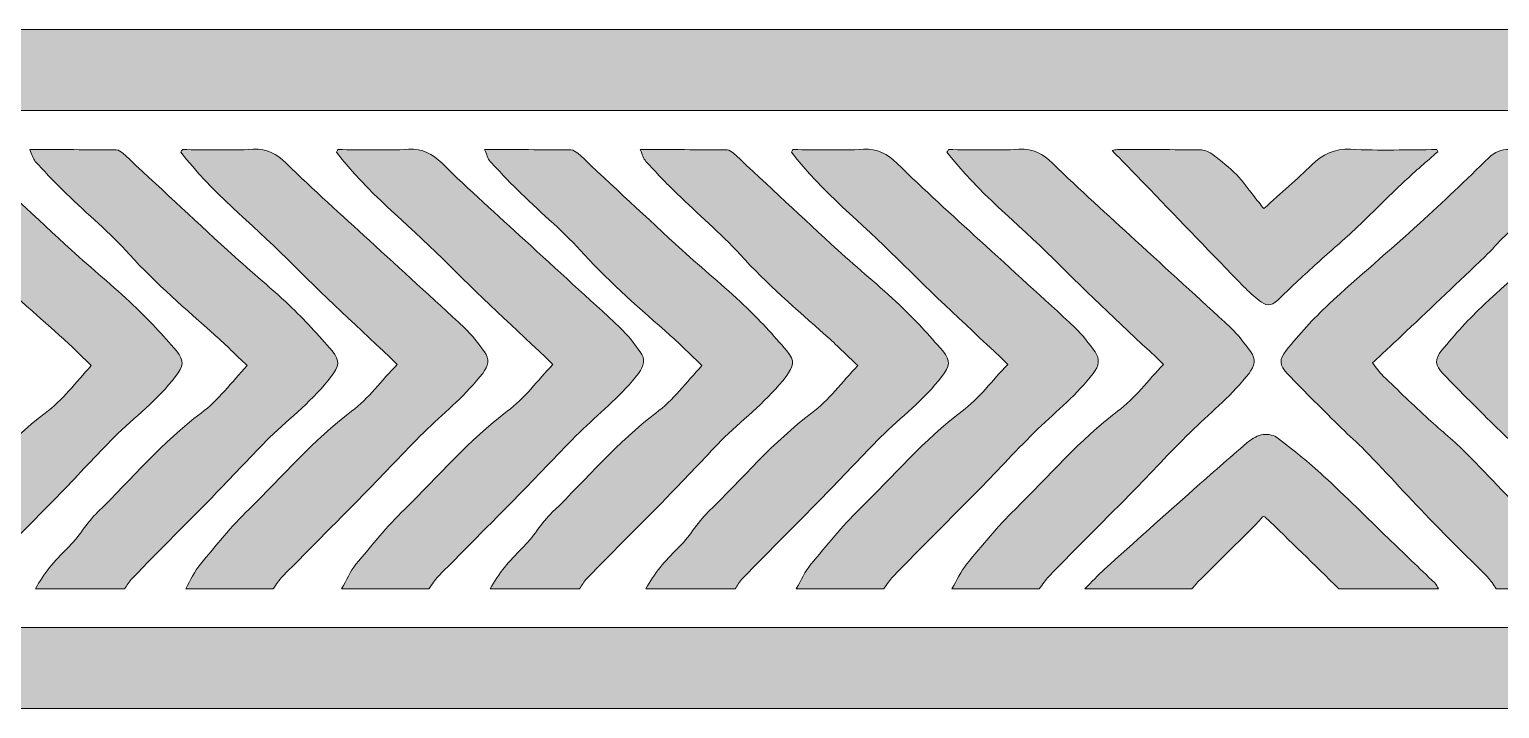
# Model space of a CAD drawing. Header units: millimetres. Extents: x 81 to 254, y 76 to 204.
# Drawn here: x 207.14 to 213.54, y 193.41 to 196.37 of the extents above; entities that cross this region are included whole.
import ezdxf

# ---------------------------------------------------------------- set-up
doc = ezdxf.new("R2010")
doc.units = ezdxf.units.MM
doc.header["$MEASUREMENT"] = 0
doc.layers.get('0').update_dxf_attribs({"lineweight": 0})

# ---------------------------------------------------------------- blocks, each defined once
blk = doc.blocks.new('Block_10')
at = {"true_color": 0xbbbdbf, "transparency": 33554687}
h = blk.add_hatch(color=9, dxfattribs=at)
h.dxf.hatch_style = 2
h.paths.add_polyline_path([(253.1243, 196.0185), (80.8699, 196.0185), (80.8699, 196.3713), (253.1243, 196.3713)])
h = blk.add_hatch(color=9, dxfattribs=at)
h.dxf.hatch_style = 2
h.paths.add_polyline_path([(253.1243, 193.4133), (80.8699, 193.4133), (80.8699, 193.7661), (253.1243, 193.7661)])
for points in [[(253.1243, 196.0185), (80.8699, 196.0185), (80.8699, 196.3713), (253.1243, 196.3713)], [(253.1243, 193.4133), (80.8699, 193.4133), (80.8699, 193.7661), (253.1243, 193.7661)]]:
    blk.add_lwpolyline(points, close=True)
blk = doc.blocks.new('Block_5')
at = {"true_color": 0xbbbdbf, "transparency": 33554687}
h = blk.add_hatch(color=9, dxfattribs=at)
edge = h.paths.add_edge_path()
edge.add_spline(control_points=[(206.4867, 193.9356), (206.5225, 194.0017), (206.5714, 194.0575), (206.6248, 194.1106), (206.6738, 194.1581), (206.7082, 194.2215), (206.7585, 194.2697), (206.9073, 194.4144), (207.041, 194.5743), (207.2077, 194.7004), (207.2835, 194.7562), (207.3407, 194.8347), (207.4082, 194.9071), (207.3607, 194.954), (207.3163, 194.9973), (207.2704, 195.0387), (207.1423, 195.1524), (207.0131, 195.2633), (206.897, 195.3908), (206.8116, 195.4852), (206.713, 195.5672), (206.6203, 195.6568), (206.5749, 195.7015), (206.5304, 195.7484), (206.4867, 195.7966), (206.476, 195.8083), (206.4719, 195.8262), (206.4615, 195.8476), (206.5938, 195.8476), (206.7161, 195.8476), (206.8388, 195.8469), (206.8488, 195.8462), (206.8605, 195.8386), (206.8674, 195.8318), (207.019, 195.6912), (207.1698, 195.5499), (207.3218, 195.4101), (207.41, 195.3288), (207.5044, 195.253), (207.5908, 195.1703), (207.6573, 195.1076), (207.7197, 195.0401), (207.7789, 194.9712), (207.8158, 194.9271), (207.8092, 194.905), (207.7745, 194.8595), (207.698, 194.7583), (207.5974, 194.6825), (207.5074, 194.595), (207.4289, 194.5164), (207.3545, 194.4337), (207.277, 194.3538), (207.154, 194.2291), (207.0307, 194.1051), (206.908, 193.9804), (206.8953, 193.9673), (206.8867, 193.9507), (206.8753, 193.9356), (206.7458, 193.9356), (206.6162, 193.9356), (206.4867, 193.9356)], knot_values=[0, 0, 0, 0, 1, 1, 1, 2, 2, 2, 3, 3, 3, 4, 4, 4, 5, 5, 5, 6, 6, 6, 7, 7, 7, 8, 8, 8, 9, 9, 9, 10, 10, 10, 11, 11, 11, 12, 12, 12, 13, 13, 13, 14, 14, 14, 15, 15, 15, 16, 16, 16, 17, 17, 17, 18, 18, 18, 19, 19, 19, 20, 20, 20, 20], degree=3, periodic=0)
h = blk.add_hatch(color=9, dxfattribs=at)
edge = h.paths.add_edge_path()
edge.add_spline(control_points=[(207.165, 193.9356), (207.2008, 194.0017), (207.2484, 194.0575), (207.3025, 194.1106), (207.3531, 194.1581), (207.3865, 194.2215), (207.4365, 194.2697), (207.5846, 194.4144), (207.719, 194.5743), (207.8861, 194.7004), (207.9612, 194.7562), (208.0187, 194.8347), (208.0866, 194.9071), (208.0377, 194.954), (207.9946, 194.9973), (207.9477, 195.0387), (207.8203, 195.1524), (207.6907, 195.2633), (207.5746, 195.3908), (207.4896, 195.4852), (207.3903, 195.5672), (207.2994, 195.6568), (207.2525, 195.7015), (207.2077, 195.7484), (207.1643, 195.7966), (207.154, 195.8083), (207.1495, 195.8262), (207.1399, 195.8476), (207.2711, 195.8476), (207.3948, 195.8476), (207.5171, 195.8469), (207.5278, 195.8462), (207.5378, 195.8386), (207.546, 195.8318), (207.6973, 195.6912), (207.8478, 195.5499), (208.0008, 195.4101), (208.089, 195.3288), (208.182, 195.253), (208.2695, 195.1703), (208.336, 195.1076), (208.3977, 195.0401), (208.4566, 194.9712), (208.4935, 194.9271), (208.4862, 194.905), (208.4531, 194.8595), (208.3763, 194.7583), (208.2757, 194.6825), (208.1858, 194.595), (208.1069, 194.5164), (208.0315, 194.4337), (207.954, 194.3538), (207.8316, 194.2291), (207.7073, 194.1051), (207.5864, 193.9804), (207.5729, 193.9673), (207.564, 193.9507), (207.553, 193.9356), (207.4244, 193.9356), (207.2952, 193.9356), (207.165, 193.9356)], knot_values=[0, 0, 0, 0, 1, 1, 1, 2, 2, 2, 3, 3, 3, 4, 4, 4, 5, 5, 5, 6, 6, 6, 7, 7, 7, 8, 8, 8, 9, 9, 9, 10, 10, 10, 11, 11, 11, 12, 12, 12, 13, 13, 13, 14, 14, 14, 15, 15, 15, 16, 16, 16, 17, 17, 17, 18, 18, 18, 19, 19, 19, 20, 20, 20, 20], degree=3, periodic=0)
h = blk.add_hatch(color=9, dxfattribs=at)
edge = h.paths.add_edge_path()
edge.add_spline(control_points=[(207.8196, 193.9356), (207.841, 193.9714), (207.8564, 194.0107), (207.883, 194.0417), (207.9508, 194.1237), (208.018, 194.2063), (208.0938, 194.2808), (208.2413, 194.4241), (208.3743, 194.5833), (208.5413, 194.708), (208.6157, 194.7638), (208.6726, 194.843), (208.7401, 194.9126), (208.5768, 195.0683), (208.4139, 195.2172), (208.2592, 195.3729), (208.1062, 195.5279), (207.9305, 195.6623), (207.7979, 195.8373), (207.8003, 195.8407), (207.8024, 195.8442), (207.8051, 195.8476), (207.9071, 195.8476), (208.0094, 195.8435), (208.1124, 195.849), (208.1731, 195.8524), (208.2141, 195.8304), (208.2568, 195.7883), (208.3746, 195.6733), (208.4979, 195.563), (208.6188, 195.4521), (208.7563, 195.3253), (208.8958, 195.1999), (209.0326, 195.0718), (209.0653, 195.0408), (209.0936, 195.0036), (209.1204, 194.967), (209.1432, 194.9353), (209.137, 194.9057), (209.1122, 194.8733), (209.0426, 194.7824), (208.9544, 194.71), (208.8717, 194.6315), (208.7842, 194.546), (208.7015, 194.4551), (208.6151, 194.3676), (208.4914, 194.2415), (208.3653, 194.1154), (208.2413, 193.9893), (208.2254, 193.9735), (208.2141, 193.9535), (208.2006, 193.9356), (208.0735, 193.9356), (207.947, 193.9356), (207.8196, 193.9356)], knot_values=[0, 0, 0, 0, 1, 1, 1, 2, 2, 2, 3, 3, 3, 4, 4, 4, 5, 5, 5, 6, 6, 6, 7, 7, 7, 8, 8, 8, 9, 9, 9, 10, 10, 10, 11, 11, 11, 12, 12, 12, 13, 13, 13, 14, 14, 14, 15, 15, 15, 16, 16, 16, 17, 17, 17, 18, 18, 18, 18], degree=3, periodic=0)
h = blk.add_hatch(color=9, dxfattribs=at)
edge = h.paths.add_edge_path()
edge.add_spline(control_points=[(208.4979, 193.9356), (208.5189, 193.9714), (208.5348, 194.0107), (208.5606, 194.0417), (208.6285, 194.1237), (208.6953, 194.2063), (208.7718, 194.2808), (208.9186, 194.4241), (209.0523, 194.5833), (209.219, 194.708), (209.2941, 194.7638), (209.3513, 194.843), (209.4181, 194.9126), (209.2541, 195.0683), (209.0919, 195.2172), (208.9372, 195.3729), (208.7828, 195.5279), (208.6078, 195.6623), (208.4755, 195.8373), (208.4769, 195.8407), (208.48, 195.8442), (208.4828, 195.8476), (208.5844, 195.8476), (208.6881, 195.8435), (208.789, 195.849), (208.8524, 195.8524), (208.892, 195.8304), (208.9351, 195.7883), (209.0529, 195.6733), (209.1756, 195.563), (209.2968, 195.4521), (209.4346, 195.3253), (209.5735, 195.1999), (209.7109, 195.0718), (209.7437, 195.0408), (209.7709, 195.0036), (209.7985, 194.967), (209.8209, 194.9353), (209.8157, 194.9057), (209.7912, 194.8733), (209.7202, 194.7824), (209.6324, 194.71), (209.5501, 194.6315), (209.4612, 194.546), (209.3782, 194.4551), (209.2934, 194.3676), (209.1684, 194.2415), (209.044, 194.1154), (208.9186, 193.9893), (208.9038, 193.9735), (208.892, 193.9535), (208.8779, 193.9356), (208.7518, 193.9356), (208.625, 193.9356), (208.4979, 193.9356)], knot_values=[0, 0, 0, 0, 1, 1, 1, 2, 2, 2, 3, 3, 3, 4, 4, 4, 5, 5, 5, 6, 6, 6, 7, 7, 7, 8, 8, 8, 9, 9, 9, 10, 10, 10, 11, 11, 11, 12, 12, 12, 13, 13, 13, 14, 14, 14, 15, 15, 15, 16, 16, 16, 17, 17, 17, 18, 18, 18, 18], degree=3, periodic=0)
h = blk.add_hatch(color=9, dxfattribs=at)
edge = h.paths.add_edge_path()
edge.add_spline(control_points=[(209.1449, 193.9356), (209.1811, 194.0017), (209.2293, 194.0575), (209.2824, 194.1106), (209.3323, 194.1581), (209.3664, 194.2215), (209.4167, 194.2697), (209.5663, 194.4144), (209.6992, 194.5743), (209.866, 194.7004), (209.9411, 194.7562), (209.9996, 194.8347), (210.0668, 194.9071), (210.0189, 194.954), (209.9748, 194.9973), (209.9287, 195.0387), (209.8005, 195.1524), (209.671, 195.2633), (209.5545, 195.3908), (209.4705, 195.4852), (209.3712, 195.5672), (209.2796, 195.6568), (209.2331, 195.7015), (209.1887, 195.7484), (209.1449, 195.7966), (209.1342, 195.8083), (209.1301, 195.8262), (209.1204, 195.8476), (209.2521, 195.8476), (209.3747, 195.8476), (209.497, 195.8469), (209.507, 195.8462), (209.518, 195.8386), (209.5266, 195.8318), (209.6772, 195.6912), (209.8281, 195.5499), (209.9803, 195.4101), (210.0692, 195.3288), (210.1629, 195.253), (210.2494, 195.1703), (210.3159, 195.1076), (210.3779, 195.0401), (210.4365, 194.9712), (210.4744, 194.9271), (210.4661, 194.905), (210.433, 194.8595), (210.3565, 194.7583), (210.2556, 194.6825), (210.1657, 194.595), (210.0878, 194.5164), (210.0127, 194.4337), (209.9349, 194.3538), (209.8115, 194.2291), (209.6889, 194.1051), (209.5663, 193.9804), (209.5532, 193.9673), (209.5446, 193.9507), (209.5339, 193.9356), (209.4043, 193.9356), (209.2748, 193.9356), (209.1449, 193.9356)], knot_values=[0, 0, 0, 0, 1, 1, 1, 2, 2, 2, 3, 3, 3, 4, 4, 4, 5, 5, 5, 6, 6, 6, 7, 7, 7, 8, 8, 8, 9, 9, 9, 10, 10, 10, 11, 11, 11, 12, 12, 12, 13, 13, 13, 14, 14, 14, 15, 15, 15, 16, 16, 16, 17, 17, 17, 18, 18, 18, 19, 19, 19, 20, 20, 20, 20], degree=3, periodic=0)
h = blk.add_hatch(color=9, dxfattribs=at)
edge = h.paths.add_edge_path()
edge.add_spline(control_points=[(209.8233, 193.9356), (209.8591, 194.0017), (209.9066, 194.0575), (209.9604, 194.1106), (210.011, 194.1581), (210.0451, 194.2215), (210.094, 194.2697), (210.2432, 194.4144), (210.3765, 194.5743), (210.5446, 194.7004), (210.6194, 194.7562), (210.6763, 194.8347), (210.7452, 194.9071), (210.6959, 194.954), (210.6528, 194.9973), (210.606, 195.0387), (210.4789, 195.1524), (210.3483, 195.2633), (210.2332, 195.3908), (210.1471, 195.4852), (210.0482, 195.5672), (209.9576, 195.6568), (209.9114, 195.7015), (209.866, 195.7484), (209.8233, 195.7966), (209.8115, 195.8083), (209.8074, 195.8262), (209.7985, 195.8476), (209.93, 195.8476), (210.0527, 195.8476), (210.176, 195.8469), (210.1853, 195.8462), (210.1964, 195.8386), (210.205, 195.8318), (210.3555, 195.6912), (210.5061, 195.5499), (210.6583, 195.4101), (210.7472, 195.3288), (210.8409, 195.253), (210.9278, 195.1703), (210.9939, 195.1076), (211.0556, 195.0401), (211.1152, 194.9712), (211.1517, 194.9271), (211.1455, 194.905), (211.111, 194.8595), (211.0346, 194.7583), (210.9339, 194.6825), (210.8441, 194.595), (210.7651, 194.5164), (210.6907, 194.4337), (210.6122, 194.3538), (210.4895, 194.2291), (210.3665, 194.1051), (210.2439, 193.9804), (210.2305, 193.9673), (210.2222, 193.9507), (210.2112, 193.9356), (210.0823, 193.9356), (209.9528, 193.9356), (209.8233, 193.9356)], knot_values=[0, 0, 0, 0, 1, 1, 1, 2, 2, 2, 3, 3, 3, 4, 4, 4, 5, 5, 5, 6, 6, 6, 7, 7, 7, 8, 8, 8, 9, 9, 9, 10, 10, 10, 11, 11, 11, 12, 12, 12, 13, 13, 13, 14, 14, 14, 15, 15, 15, 16, 16, 16, 17, 17, 17, 18, 18, 18, 19, 19, 19, 20, 20, 20, 20], degree=3, periodic=0)
h = blk.add_hatch(color=9, dxfattribs=at)
edge = h.paths.add_edge_path()
edge.add_spline(control_points=[(210.4775, 193.9356), (210.4992, 193.9714), (210.5147, 194.0107), (210.5412, 194.0417), (210.6094, 194.1237), (210.6763, 194.2063), (210.752, 194.2808), (210.8995, 194.4241), (211.0322, 194.5833), (211.1992, 194.708), (211.2743, 194.7638), (211.3312, 194.843), (211.3983, 194.9126), (211.2351, 195.0683), (211.0721, 195.2172), (210.9174, 195.3729), (210.7645, 195.5279), (210.5887, 195.6623), (210.4565, 195.8373), (210.4585, 195.8407), (210.4599, 195.8442), (210.4634, 195.8476), (210.5653, 195.8476), (210.6677, 195.8435), (210.77, 195.849), (210.8316, 195.8524), (210.8723, 195.8304), (210.9161, 195.7883), (211.0332, 195.6733), (211.1555, 195.563), (211.2771, 195.4521), (211.4149, 195.3253), (211.5551, 195.1999), (211.6912, 195.0718), (211.7236, 195.0408), (211.7518, 195.0036), (211.7783, 194.967), (211.8007, 194.9353), (211.7959, 194.9057), (211.7704, 194.8733), (211.7008, 194.7824), (211.6126, 194.71), (211.53, 194.6315), (211.4418, 194.546), (211.3594, 194.4551), (211.2733, 194.3676), (211.1493, 194.2415), (211.0228, 194.1154), (210.8995, 193.9893), (210.8843, 193.9735), (210.8723, 193.9535), (210.8588, 193.9356), (210.7317, 193.9356), (210.6053, 193.9356), (210.4775, 193.9356)], knot_values=[0, 0, 0, 0, 1, 1, 1, 2, 2, 2, 3, 3, 3, 4, 4, 4, 5, 5, 5, 6, 6, 6, 7, 7, 7, 8, 8, 8, 9, 9, 9, 10, 10, 10, 11, 11, 11, 12, 12, 12, 13, 13, 13, 14, 14, 14, 15, 15, 15, 16, 16, 16, 17, 17, 17, 18, 18, 18, 18], degree=3, periodic=0)
h = blk.add_hatch(color=9, dxfattribs=at)
edge = h.paths.add_edge_path()
edge.add_spline(control_points=[(211.1555, 193.9356), (211.1772, 193.9714), (211.1937, 194.0107), (211.2185, 194.0417), (211.2867, 194.1237), (211.3536, 194.2063), (211.43, 194.2808), (211.5768, 194.4241), (211.7105, 194.5833), (211.8765, 194.708), (211.952, 194.7638), (212.0095, 194.843), (212.0763, 194.9126), (211.912, 195.0683), (211.7504, 195.2172), (211.5961, 195.3729), (211.4418, 195.5279), (211.2667, 195.6623), (211.1338, 195.8373), (211.1362, 195.8407), (211.1386, 195.8442), (211.1407, 195.8476), (211.2433, 195.8476), (211.346, 195.8435), (211.4473, 195.849), (211.5103, 195.8524), (211.5506, 195.8304), (211.5934, 195.7883), (211.7112, 195.6733), (211.8342, 195.563), (211.9547, 195.4521), (212.0929, 195.3253), (212.2317, 195.1999), (212.3692, 195.0718), (212.4019, 195.0408), (212.4291, 195.0036), (212.4567, 194.967), (212.4794, 194.9353), (212.4739, 194.9057), (212.4488, 194.8733), (212.3785, 194.7824), (212.2903, 194.71), (212.2086, 194.6315), (212.1194, 194.546), (212.0367, 194.4551), (211.952, 194.3676), (211.8269, 194.2415), (211.7008, 194.1154), (211.5768, 193.9893), (211.5623, 193.9735), (211.5506, 193.9535), (211.5358, 193.9356), (211.4108, 193.9356), (211.2829, 193.9356), (211.1555, 193.9356)], knot_values=[0, 0, 0, 0, 1, 1, 1, 2, 2, 2, 3, 3, 3, 4, 4, 4, 5, 5, 5, 6, 6, 6, 7, 7, 7, 8, 8, 8, 9, 9, 9, 10, 10, 10, 11, 11, 11, 12, 12, 12, 13, 13, 13, 14, 14, 14, 15, 15, 15, 16, 16, 16, 17, 17, 17, 18, 18, 18, 18], degree=3, periodic=0)
h = blk.add_hatch(color=9, dxfattribs=at)
edge = h.paths.add_edge_path()
edge.add_spline(control_points=[(213.2704, 195.8386), (213.2222, 195.7959), (213.1739, 195.7546), (213.1264, 195.7105), (213.0527, 195.6409), (212.9817, 195.5692), (212.9094, 195.4996), (212.8515, 195.4466), (212.7916, 195.3956), (212.7337, 195.3425), (212.6792, 195.2929), (212.6262, 195.2433), (212.5738, 195.1917), (212.5456, 195.1641), (212.519, 195.1682), (212.4932, 195.1903), (212.4698, 195.2096), (212.4463, 195.2302), (212.4253, 195.2516), (212.2886, 195.3928), (212.1522, 195.5341), (212.0164, 195.6753), (211.9627, 195.7304), (211.9089, 195.7863), (211.8531, 195.8435), (211.8603, 195.8449), (211.8683, 195.8476), (211.8765, 195.8476), (211.9985, 195.8476), (212.1194, 195.8483), (212.2414, 195.8462), (212.2589, 195.8462), (212.2769, 195.8366), (212.292, 195.8256), (212.3272, 195.798), (212.3633, 195.7697), (212.3954, 195.7374), (212.4219, 195.7112), (212.4433, 195.6788), (212.4667, 195.6492), (212.4832, 195.6292), (212.4994, 195.6078), (212.5128, 195.5906), (212.59, 195.6602), (212.6575, 195.7201), (212.7226, 195.7815), (212.7695, 195.8256), (212.8212, 195.8531), (212.8908, 195.849), (213.0162, 195.8428), (213.1409, 195.8476), (213.267, 195.8476), (213.2683, 195.8449), (213.269, 195.8414), (213.2704, 195.8386)], knot_values=[0, 0, 0, 0, 1, 1, 1, 2, 2, 2, 3, 3, 3, 4, 4, 4, 5, 5, 5, 6, 6, 6, 7, 7, 7, 8, 8, 8, 9, 9, 9, 10, 10, 10, 11, 11, 11, 12, 12, 12, 13, 13, 13, 14, 14, 14, 15, 15, 15, 16, 16, 16, 17, 17, 17, 18, 18, 18, 18], degree=3, periodic=0)
h = blk.add_hatch(color=9, dxfattribs=at)
edge = h.paths.add_edge_path()
edge.add_spline(control_points=[(213.525, 193.9356), (213.513, 193.9528), (213.5016, 193.9714), (213.4868, 193.9866), (213.4096, 194.0651), (213.3304, 194.1416), (213.2539, 194.2208), (213.1519, 194.3255), (213.0544, 194.433), (212.9528, 194.5378), (212.9214, 194.5715), (212.8842, 194.6018), (212.8515, 194.6349), (212.7726, 194.7128), (212.693, 194.7913), (212.6165, 194.8713), (212.5814, 194.9078), (212.578, 194.9347), (212.6103, 194.9725), (212.6682, 195.0428), (212.7288, 195.1117), (212.7953, 195.1737), (212.9249, 195.2943), (213.0616, 195.408), (213.1926, 195.5272), (213.2949, 195.6195), (213.3938, 195.716), (213.4923, 195.8118), (213.5188, 195.8379), (213.5453, 195.849), (213.5836, 195.8483), (213.6831, 195.8455), (213.7834, 195.8476), (213.8833, 195.8476), (213.896, 195.8476), (213.9098, 195.8476), (213.9309, 195.8476), (213.9174, 195.8262), (213.9112, 195.809), (213.8995, 195.798), (213.7879, 195.6891), (213.6759, 195.5816), (213.5639, 195.4728), (213.5336, 195.4431), (213.5047, 195.4101), (213.4751, 195.3805), (213.3614, 195.2723), (213.247, 195.1641), (213.1333, 195.0566), (213.0864, 195.0111), (213.0372, 194.9663), (212.9865, 194.9195), (213.0038, 194.8981), (213.0162, 194.8775), (213.0334, 194.8616), (213.0985, 194.7982), (213.1643, 194.7355), (213.2308, 194.6742), (213.2856, 194.6232), (213.3442, 194.577), (213.3972, 194.5233), (213.4985, 194.42), (213.5991, 194.3138), (213.6983, 194.2077), (213.7507, 194.1512), (213.8023, 194.0933), (213.8499, 194.0334), (213.8733, 194.0045), (213.8871, 193.9686), (213.9057, 193.9356), (213.7789, 193.9356), (213.6515, 193.9356), (213.525, 193.9356)], knot_values=[0, 0, 0, 0, 1, 1, 1, 2, 2, 2, 3, 3, 3, 4, 4, 4, 5, 5, 5, 6, 6, 6, 7, 7, 7, 8, 8, 8, 9, 9, 9, 10, 10, 10, 11, 11, 11, 12, 12, 12, 13, 13, 13, 14, 14, 14, 15, 15, 15, 16, 16, 16, 17, 17, 17, 18, 18, 18, 19, 19, 19, 20, 20, 20, 21, 21, 21, 22, 22, 22, 23, 23, 23, 24, 24, 24, 24], degree=3, periodic=0)
h = blk.add_hatch(color=9, dxfattribs=at)
edge = h.paths.add_edge_path()
edge.add_spline(control_points=[(214.2033, 193.9356), (214.1903, 193.9528), (214.1799, 193.9714), (214.1655, 193.9866), (214.0876, 194.0651), (214.0084, 194.1416), (213.9319, 194.2208), (213.8302, 194.3255), (213.7327, 194.433), (213.6315, 194.5378), (213.5991, 194.5715), (213.5626, 194.6018), (213.5291, 194.6349), (213.4506, 194.7128), (213.3714, 194.7913), (213.2938, 194.8713), (213.2587, 194.9078), (213.256, 194.9347), (213.2876, 194.9725), (213.3455, 195.0428), (213.4072, 195.1117), (213.473, 195.1737), (213.6032, 195.2943), (213.7397, 195.408), (213.8699, 195.5272), (213.9732, 195.6195), (214.0724, 195.716), (214.1703, 195.8118), (214.1971, 195.8379), (214.2237, 195.849), (214.2619, 195.8483), (214.3611, 195.8455), (214.4617, 195.8476), (214.5616, 195.8476), (214.574, 195.8476), (214.5865, 195.8476), (214.6092, 195.8476), (214.5961, 195.8262), (214.5899, 195.809), (214.5782, 195.798), (214.4665, 195.6891), (214.3532, 195.5816), (214.2423, 195.4728), (214.2113, 195.4431), (214.183, 195.4101), (214.1524, 195.3805), (214.0394, 195.2723), (213.9257, 195.1641), (213.8106, 195.0566), (213.7637, 195.0111), (213.7152, 194.9663), (213.6645, 194.9195), (213.6811, 194.8981), (213.6935, 194.8775), (213.7107, 194.8616), (213.7762, 194.7982), (213.8423, 194.7355), (213.9091, 194.6742), (213.9636, 194.6232), (214.0214, 194.577), (214.0745, 194.5233), (214.1768, 194.42), (214.2767, 194.3138), (214.3756, 194.2077), (214.4287, 194.1512), (214.4803, 194.0933), (214.5272, 194.0334), (214.5506, 194.0045), (214.5654, 193.9686), (214.5834, 193.9356), (214.4569, 193.9356), (214.3298, 193.9356), (214.2033, 193.9356)], knot_values=[0, 0, 0, 0, 1, 1, 1, 2, 2, 2, 3, 3, 3, 4, 4, 4, 5, 5, 5, 6, 6, 6, 7, 7, 7, 8, 8, 8, 9, 9, 9, 10, 10, 10, 11, 11, 11, 12, 12, 12, 13, 13, 13, 14, 14, 14, 15, 15, 15, 16, 16, 16, 17, 17, 17, 18, 18, 18, 19, 19, 19, 20, 20, 20, 21, 21, 21, 22, 22, 22, 23, 23, 23, 24, 24, 24, 24], degree=3, periodic=0)
h = blk.add_hatch(color=9, dxfattribs=at)
edge = h.paths.add_edge_path()
edge.add_spline(control_points=[(211.7346, 193.9356), (211.7635, 193.9645), (211.7901, 193.9941), (211.8197, 194.021), (211.9489, 194.1374), (212.0784, 194.2525), (212.2076, 194.3676), (212.2841, 194.4358), (212.3616, 194.5033), (212.4395, 194.5702), (212.4574, 194.5853), (212.4794, 194.6005), (212.5015, 194.6053), (212.5228, 194.6094), (212.5524, 194.6074), (212.5686, 194.595), (212.6393, 194.5419), (212.7089, 194.4861), (212.7736, 194.4262), (212.8694, 194.338), (212.9607, 194.2456), (213.0554, 194.1547), (213.1223, 194.0899), (213.1905, 194.0252), (213.2573, 193.9604), (213.2642, 193.9535), (213.2683, 193.9438), (213.2742, 193.9356), (213.1292, 193.9356), (212.9841, 193.9356), (212.8398, 193.9356), (212.7337, 194.0396), (212.6262, 194.1437), (212.5197, 194.2477), (212.519, 194.2484), (212.5166, 194.2484), (212.5104, 194.2504), (212.5001, 194.2401), (212.4894, 194.2263), (212.4767, 194.2139), (212.3995, 194.1368), (212.3199, 194.0596), (212.2427, 193.9817), (212.2279, 193.9673), (212.2138, 193.9507), (212.1997, 193.9356), (212.0447, 193.9356), (211.8886, 193.9356), (211.7346, 193.9356)], knot_values=[0, 0, 0, 0, 1, 1, 1, 2, 2, 2, 3, 3, 3, 4, 4, 4, 5, 5, 5, 6, 6, 6, 7, 7, 7, 8, 8, 8, 9, 9, 9, 10, 10, 10, 11, 11, 11, 12, 12, 12, 13, 13, 13, 14, 14, 14, 15, 15, 15, 16, 16, 16, 16], degree=3, periodic=0)
for points, knots in [([(206.4867, 193.9356), (206.5225, 194.0017), (206.5714, 194.0575), (206.6248, 194.1106), (206.6738, 194.1581), (206.7082, 194.2215), (206.7585, 194.2697), (206.9073, 194.4144), (207.041, 194.5743), (207.2077, 194.7004), (207.2835, 194.7562), (207.3407, 194.8347), (207.4082, 194.9071), (207.3607, 194.954), (207.3163, 194.9973), (207.2704, 195.0387), (207.1423, 195.1524), (207.0131, 195.2633), (206.897, 195.3908), (206.8116, 195.4852), (206.713, 195.5672), (206.6203, 195.6568), (206.5749, 195.7015), (206.5304, 195.7484), (206.4867, 195.7966), (206.476, 195.8083), (206.4719, 195.8262), (206.4615, 195.8476), (206.5938, 195.8476), (206.7161, 195.8476), (206.8388, 195.8469), (206.8488, 195.8462), (206.8605, 195.8386), (206.8674, 195.8318), (207.019, 195.6912), (207.1698, 195.5499), (207.3218, 195.4101), (207.41, 195.3288), (207.5044, 195.253), (207.5908, 195.1703), (207.6573, 195.1076), (207.7197, 195.0401), (207.7789, 194.9712), (207.8158, 194.9271), (207.8092, 194.905), (207.7745, 194.8595), (207.698, 194.7583), (207.5974, 194.6825), (207.5074, 194.595), (207.4289, 194.5164), (207.3545, 194.4337), (207.277, 194.3538), (207.154, 194.2291), (207.0307, 194.1051), (206.908, 193.9804), (206.8953, 193.9673), (206.8867, 193.9507), (206.8753, 193.9356), (206.7458, 193.9356), (206.6162, 193.9356), (206.4867, 193.9356)], [0, 0, 0, 0, 1, 1, 1, 2, 2, 2, 3, 3, 3, 4, 4, 4, 5, 5, 5, 6, 6, 6, 7, 7, 7, 8, 8, 8, 9, 9, 9, 10, 10, 10, 11, 11, 11, 12, 12, 12, 13, 13, 13, 14, 14, 14, 15, 15, 15, 16, 16, 16, 17, 17, 17, 18, 18, 18, 19, 19, 19, 20, 20, 20, 20]), ([(207.165, 193.9356), (207.2008, 194.0017), (207.2484, 194.0575), (207.3025, 194.1106), (207.3531, 194.1581), (207.3865, 194.2215), (207.4365, 194.2697), (207.5846, 194.4144), (207.719, 194.5743), (207.8861, 194.7004), (207.9612, 194.7562), (208.0187, 194.8347), (208.0866, 194.9071), (208.0377, 194.954), (207.9946, 194.9973), (207.9477, 195.0387), (207.8203, 195.1524), (207.6907, 195.2633), (207.5746, 195.3908), (207.4896, 195.4852), (207.3903, 195.5672), (207.2994, 195.6568), (207.2525, 195.7015), (207.2077, 195.7484), (207.1643, 195.7966), (207.154, 195.8083), (207.1495, 195.8262), (207.1399, 195.8476), (207.2711, 195.8476), (207.3948, 195.8476), (207.5171, 195.8469), (207.5278, 195.8462), (207.5378, 195.8386), (207.546, 195.8318), (207.6973, 195.6912), (207.8478, 195.5499), (208.0008, 195.4101), (208.089, 195.3288), (208.182, 195.253), (208.2695, 195.1703), (208.336, 195.1076), (208.3977, 195.0401), (208.4566, 194.9712), (208.4935, 194.9271), (208.4862, 194.905), (208.4531, 194.8595), (208.3763, 194.7583), (208.2757, 194.6825), (208.1858, 194.595), (208.1069, 194.5164), (208.0315, 194.4337), (207.954, 194.3538), (207.8316, 194.2291), (207.7073, 194.1051), (207.5864, 193.9804), (207.5729, 193.9673), (207.564, 193.9507), (207.553, 193.9356), (207.4244, 193.9356), (207.2952, 193.9356), (207.165, 193.9356)], [0, 0, 0, 0, 1, 1, 1, 2, 2, 2, 3, 3, 3, 4, 4, 4, 5, 5, 5, 6, 6, 6, 7, 7, 7, 8, 8, 8, 9, 9, 9, 10, 10, 10, 11, 11, 11, 12, 12, 12, 13, 13, 13, 14, 14, 14, 15, 15, 15, 16, 16, 16, 17, 17, 17, 18, 18, 18, 19, 19, 19, 20, 20, 20, 20]), ([(207.8196, 193.9356), (207.841, 193.9714), (207.8564, 194.0107), (207.883, 194.0417), (207.9508, 194.1237), (208.018, 194.2063), (208.0938, 194.2808), (208.2413, 194.4241), (208.3743, 194.5833), (208.5413, 194.708), (208.6157, 194.7638), (208.6726, 194.843), (208.7401, 194.9126), (208.5768, 195.0683), (208.4139, 195.2172), (208.2592, 195.3729), (208.1062, 195.5279), (207.9305, 195.6623), (207.7979, 195.8373), (207.8003, 195.8407), (207.8024, 195.8442), (207.8051, 195.8476), (207.9071, 195.8476), (208.0094, 195.8435), (208.1124, 195.849), (208.1731, 195.8524), (208.2141, 195.8304), (208.2568, 195.7883), (208.3746, 195.6733), (208.4979, 195.563), (208.6188, 195.4521), (208.7563, 195.3253), (208.8958, 195.1999), (209.0326, 195.0718), (209.0653, 195.0408), (209.0936, 195.0036), (209.1204, 194.967), (209.1432, 194.9353), (209.137, 194.9057), (209.1122, 194.8733), (209.0426, 194.7824), (208.9544, 194.71), (208.8717, 194.6315), (208.7842, 194.546), (208.7015, 194.4551), (208.6151, 194.3676), (208.4914, 194.2415), (208.3653, 194.1154), (208.2413, 193.9893), (208.2254, 193.9735), (208.2141, 193.9535), (208.2006, 193.9356), (208.0735, 193.9356), (207.947, 193.9356), (207.8196, 193.9356)], [0, 0, 0, 0, 1, 1, 1, 2, 2, 2, 3, 3, 3, 4, 4, 4, 5, 5, 5, 6, 6, 6, 7, 7, 7, 8, 8, 8, 9, 9, 9, 10, 10, 10, 11, 11, 11, 12, 12, 12, 13, 13, 13, 14, 14, 14, 15, 15, 15, 16, 16, 16, 17, 17, 17, 18, 18, 18, 18]), ([(208.4979, 193.9356), (208.5189, 193.9714), (208.5348, 194.0107), (208.5606, 194.0417), (208.6285, 194.1237), (208.6953, 194.2063), (208.7718, 194.2808), (208.9186, 194.4241), (209.0523, 194.5833), (209.219, 194.708), (209.2941, 194.7638), (209.3513, 194.843), (209.4181, 194.9126), (209.2541, 195.0683), (209.0919, 195.2172), (208.9372, 195.3729), (208.7828, 195.5279), (208.6078, 195.6623), (208.4755, 195.8373), (208.4769, 195.8407), (208.48, 195.8442), (208.4828, 195.8476), (208.5844, 195.8476), (208.6881, 195.8435), (208.789, 195.849), (208.8524, 195.8524), (208.892, 195.8304), (208.9351, 195.7883), (209.0529, 195.6733), (209.1756, 195.563), (209.2968, 195.4521), (209.4346, 195.3253), (209.5735, 195.1999), (209.7109, 195.0718), (209.7437, 195.0408), (209.7709, 195.0036), (209.7985, 194.967), (209.8209, 194.9353), (209.8157, 194.9057), (209.7912, 194.8733), (209.7202, 194.7824), (209.6324, 194.71), (209.5501, 194.6315), (209.4612, 194.546), (209.3782, 194.4551), (209.2934, 194.3676), (209.1684, 194.2415), (209.044, 194.1154), (208.9186, 193.9893), (208.9038, 193.9735), (208.892, 193.9535), (208.8779, 193.9356), (208.7518, 193.9356), (208.625, 193.9356), (208.4979, 193.9356)], [0, 0, 0, 0, 1, 1, 1, 2, 2, 2, 3, 3, 3, 4, 4, 4, 5, 5, 5, 6, 6, 6, 7, 7, 7, 8, 8, 8, 9, 9, 9, 10, 10, 10, 11, 11, 11, 12, 12, 12, 13, 13, 13, 14, 14, 14, 15, 15, 15, 16, 16, 16, 17, 17, 17, 18, 18, 18, 18]), ([(209.1449, 193.9356), (209.1811, 194.0017), (209.2293, 194.0575), (209.2824, 194.1106), (209.3323, 194.1581), (209.3664, 194.2215), (209.4167, 194.2697), (209.5663, 194.4144), (209.6992, 194.5743), (209.866, 194.7004), (209.9411, 194.7562), (209.9996, 194.8347), (210.0668, 194.9071), (210.0189, 194.954), (209.9748, 194.9973), (209.9287, 195.0387), (209.8005, 195.1524), (209.671, 195.2633), (209.5545, 195.3908), (209.4705, 195.4852), (209.3712, 195.5672), (209.2796, 195.6568), (209.2331, 195.7015), (209.1887, 195.7484), (209.1449, 195.7966), (209.1342, 195.8083), (209.1301, 195.8262), (209.1204, 195.8476), (209.2521, 195.8476), (209.3747, 195.8476), (209.497, 195.8469), (209.507, 195.8462), (209.518, 195.8386), (209.5266, 195.8318), (209.6772, 195.6912), (209.8281, 195.5499), (209.9803, 195.4101), (210.0692, 195.3288), (210.1629, 195.253), (210.2494, 195.1703), (210.3159, 195.1076), (210.3779, 195.0401), (210.4365, 194.9712), (210.4744, 194.9271), (210.4661, 194.905), (210.433, 194.8595), (210.3565, 194.7583), (210.2556, 194.6825), (210.1657, 194.595), (210.0878, 194.5164), (210.0127, 194.4337), (209.9349, 194.3538), (209.8115, 194.2291), (209.6889, 194.1051), (209.5663, 193.9804), (209.5532, 193.9673), (209.5446, 193.9507), (209.5339, 193.9356), (209.4043, 193.9356), (209.2748, 193.9356), (209.1449, 193.9356)], [0, 0, 0, 0, 1, 1, 1, 2, 2, 2, 3, 3, 3, 4, 4, 4, 5, 5, 5, 6, 6, 6, 7, 7, 7, 8, 8, 8, 9, 9, 9, 10, 10, 10, 11, 11, 11, 12, 12, 12, 13, 13, 13, 14, 14, 14, 15, 15, 15, 16, 16, 16, 17, 17, 17, 18, 18, 18, 19, 19, 19, 20, 20, 20, 20]), ([(209.8233, 193.9356), (209.8591, 194.0017), (209.9066, 194.0575), (209.9604, 194.1106), (210.011, 194.1581), (210.0451, 194.2215), (210.094, 194.2697), (210.2432, 194.4144), (210.3765, 194.5743), (210.5446, 194.7004), (210.6194, 194.7562), (210.6763, 194.8347), (210.7452, 194.9071), (210.6959, 194.954), (210.6528, 194.9973), (210.606, 195.0387), (210.4789, 195.1524), (210.3483, 195.2633), (210.2332, 195.3908), (210.1471, 195.4852), (210.0482, 195.5672), (209.9576, 195.6568), (209.9114, 195.7015), (209.866, 195.7484), (209.8233, 195.7966), (209.8115, 195.8083), (209.8074, 195.8262), (209.7985, 195.8476), (209.93, 195.8476), (210.0527, 195.8476), (210.176, 195.8469), (210.1853, 195.8462), (210.1964, 195.8386), (210.205, 195.8318), (210.3555, 195.6912), (210.5061, 195.5499), (210.6583, 195.4101), (210.7472, 195.3288), (210.8409, 195.253), (210.9278, 195.1703), (210.9939, 195.1076), (211.0556, 195.0401), (211.1152, 194.9712), (211.1517, 194.9271), (211.1455, 194.905), (211.111, 194.8595), (211.0346, 194.7583), (210.9339, 194.6825), (210.8441, 194.595), (210.7651, 194.5164), (210.6907, 194.4337), (210.6122, 194.3538), (210.4895, 194.2291), (210.3665, 194.1051), (210.2439, 193.9804), (210.2305, 193.9673), (210.2222, 193.9507), (210.2112, 193.9356), (210.0823, 193.9356), (209.9528, 193.9356), (209.8233, 193.9356)], [0, 0, 0, 0, 1, 1, 1, 2, 2, 2, 3, 3, 3, 4, 4, 4, 5, 5, 5, 6, 6, 6, 7, 7, 7, 8, 8, 8, 9, 9, 9, 10, 10, 10, 11, 11, 11, 12, 12, 12, 13, 13, 13, 14, 14, 14, 15, 15, 15, 16, 16, 16, 17, 17, 17, 18, 18, 18, 19, 19, 19, 20, 20, 20, 20]), ([(210.4775, 193.9356), (210.4992, 193.9714), (210.5147, 194.0107), (210.5412, 194.0417), (210.6094, 194.1237), (210.6763, 194.2063), (210.752, 194.2808), (210.8995, 194.4241), (211.0322, 194.5833), (211.1992, 194.708), (211.2743, 194.7638), (211.3312, 194.843), (211.3983, 194.9126), (211.2351, 195.0683), (211.0721, 195.2172), (210.9174, 195.3729), (210.7645, 195.5279), (210.5887, 195.6623), (210.4565, 195.8373), (210.4585, 195.8407), (210.4599, 195.8442), (210.4634, 195.8476), (210.5653, 195.8476), (210.6677, 195.8435), (210.77, 195.849), (210.8316, 195.8524), (210.8723, 195.8304), (210.9161, 195.7883), (211.0332, 195.6733), (211.1555, 195.563), (211.2771, 195.4521), (211.4149, 195.3253), (211.5551, 195.1999), (211.6912, 195.0718), (211.7236, 195.0408), (211.7518, 195.0036), (211.7783, 194.967), (211.8007, 194.9353), (211.7959, 194.9057), (211.7704, 194.8733), (211.7008, 194.7824), (211.6126, 194.71), (211.53, 194.6315), (211.4418, 194.546), (211.3594, 194.4551), (211.2733, 194.3676), (211.1493, 194.2415), (211.0228, 194.1154), (210.8995, 193.9893), (210.8843, 193.9735), (210.8723, 193.9535), (210.8588, 193.9356), (210.7317, 193.9356), (210.6053, 193.9356), (210.4775, 193.9356)], [0, 0, 0, 0, 1, 1, 1, 2, 2, 2, 3, 3, 3, 4, 4, 4, 5, 5, 5, 6, 6, 6, 7, 7, 7, 8, 8, 8, 9, 9, 9, 10, 10, 10, 11, 11, 11, 12, 12, 12, 13, 13, 13, 14, 14, 14, 15, 15, 15, 16, 16, 16, 17, 17, 17, 18, 18, 18, 18]), ([(211.1555, 193.9356), (211.1772, 193.9714), (211.1937, 194.0107), (211.2185, 194.0417), (211.2867, 194.1237), (211.3536, 194.2063), (211.43, 194.2808), (211.5768, 194.4241), (211.7105, 194.5833), (211.8765, 194.708), (211.952, 194.7638), (212.0095, 194.843), (212.0763, 194.9126), (211.912, 195.0683), (211.7504, 195.2172), (211.5961, 195.3729), (211.4418, 195.5279), (211.2667, 195.6623), (211.1338, 195.8373), (211.1362, 195.8407), (211.1386, 195.8442), (211.1407, 195.8476), (211.2433, 195.8476), (211.346, 195.8435), (211.4473, 195.849), (211.5103, 195.8524), (211.5506, 195.8304), (211.5934, 195.7883), (211.7112, 195.6733), (211.8342, 195.563), (211.9547, 195.4521), (212.0929, 195.3253), (212.2317, 195.1999), (212.3692, 195.0718), (212.4019, 195.0408), (212.4291, 195.0036), (212.4567, 194.967), (212.4794, 194.9353), (212.4739, 194.9057), (212.4488, 194.8733), (212.3785, 194.7824), (212.2903, 194.71), (212.2086, 194.6315), (212.1194, 194.546), (212.0367, 194.4551), (211.952, 194.3676), (211.8269, 194.2415), (211.7008, 194.1154), (211.5768, 193.9893), (211.5623, 193.9735), (211.5506, 193.9535), (211.5358, 193.9356), (211.4108, 193.9356), (211.2829, 193.9356), (211.1555, 193.9356)], [0, 0, 0, 0, 1, 1, 1, 2, 2, 2, 3, 3, 3, 4, 4, 4, 5, 5, 5, 6, 6, 6, 7, 7, 7, 8, 8, 8, 9, 9, 9, 10, 10, 10, 11, 11, 11, 12, 12, 12, 13, 13, 13, 14, 14, 14, 15, 15, 15, 16, 16, 16, 17, 17, 17, 18, 18, 18, 18]), ([(213.2704, 195.8386), (213.2222, 195.7959), (213.1739, 195.7546), (213.1264, 195.7105), (213.0527, 195.6409), (212.9817, 195.5692), (212.9094, 195.4996), (212.8515, 195.4466), (212.7916, 195.3956), (212.7337, 195.3425), (212.6792, 195.2929), (212.6262, 195.2433), (212.5738, 195.1917), (212.5456, 195.1641), (212.519, 195.1682), (212.4932, 195.1903), (212.4698, 195.2096), (212.4463, 195.2302), (212.4253, 195.2516), (212.2886, 195.3928), (212.1522, 195.5341), (212.0164, 195.6753), (211.9627, 195.7304), (211.9089, 195.7863), (211.8531, 195.8435), (211.8603, 195.8449), (211.8683, 195.8476), (211.8765, 195.8476), (211.9985, 195.8476), (212.1194, 195.8483), (212.2414, 195.8462), (212.2589, 195.8462), (212.2769, 195.8366), (212.292, 195.8256), (212.3272, 195.798), (212.3633, 195.7697), (212.3954, 195.7374), (212.4219, 195.7112), (212.4433, 195.6788), (212.4667, 195.6492), (212.4832, 195.6292), (212.4994, 195.6078), (212.5128, 195.5906), (212.59, 195.6602), (212.6575, 195.7201), (212.7226, 195.7815), (212.7695, 195.8256), (212.8212, 195.8531), (212.8908, 195.849), (213.0162, 195.8428), (213.1409, 195.8476), (213.267, 195.8476), (213.2683, 195.8449), (213.269, 195.8414), (213.2704, 195.8386)], [0, 0, 0, 0, 1, 1, 1, 2, 2, 2, 3, 3, 3, 4, 4, 4, 5, 5, 5, 6, 6, 6, 7, 7, 7, 8, 8, 8, 9, 9, 9, 10, 10, 10, 11, 11, 11, 12, 12, 12, 13, 13, 13, 14, 14, 14, 15, 15, 15, 16, 16, 16, 17, 17, 17, 18, 18, 18, 18]), ([(213.525, 193.9356), (213.513, 193.9528), (213.5016, 193.9714), (213.4868, 193.9866), (213.4096, 194.0651), (213.3304, 194.1416), (213.2539, 194.2208), (213.1519, 194.3255), (213.0544, 194.433), (212.9528, 194.5378), (212.9214, 194.5715), (212.8842, 194.6018), (212.8515, 194.6349), (212.7726, 194.7128), (212.693, 194.7913), (212.6165, 194.8713), (212.5814, 194.9078), (212.578, 194.9347), (212.6103, 194.9725), (212.6682, 195.0428), (212.7288, 195.1117), (212.7953, 195.1737), (212.9249, 195.2943), (213.0616, 195.408), (213.1926, 195.5272), (213.2949, 195.6195), (213.3938, 195.716), (213.4923, 195.8118), (213.5188, 195.8379), (213.5453, 195.849), (213.5836, 195.8483), (213.6831, 195.8455), (213.7834, 195.8476), (213.8833, 195.8476), (213.896, 195.8476), (213.9098, 195.8476), (213.9309, 195.8476), (213.9174, 195.8262), (213.9112, 195.809), (213.8995, 195.798), (213.7879, 195.6891), (213.6759, 195.5816), (213.5639, 195.4728), (213.5336, 195.4431), (213.5047, 195.4101), (213.4751, 195.3805), (213.3614, 195.2723), (213.247, 195.1641), (213.1333, 195.0566), (213.0864, 195.0111), (213.0372, 194.9663), (212.9865, 194.9195), (213.0038, 194.8981), (213.0162, 194.8775), (213.0334, 194.8616), (213.0985, 194.7982), (213.1643, 194.7355), (213.2308, 194.6742), (213.2856, 194.6232), (213.3442, 194.577), (213.3972, 194.5233), (213.4985, 194.42), (213.5991, 194.3138), (213.6983, 194.2077), (213.7507, 194.1512), (213.8023, 194.0933), (213.8499, 194.0334), (213.8733, 194.0045), (213.8871, 193.9686), (213.9057, 193.9356), (213.7789, 193.9356), (213.6515, 193.9356), (213.525, 193.9356)], [0, 0, 0, 0, 1, 1, 1, 2, 2, 2, 3, 3, 3, 4, 4, 4, 5, 5, 5, 6, 6, 6, 7, 7, 7, 8, 8, 8, 9, 9, 9, 10, 10, 10, 11, 11, 11, 12, 12, 12, 13, 13, 13, 14, 14, 14, 15, 15, 15, 16, 16, 16, 17, 17, 17, 18, 18, 18, 19, 19, 19, 20, 20, 20, 21, 21, 21, 22, 22, 22, 23, 23, 23, 24, 24, 24, 24]), ([(214.2033, 193.9356), (214.1903, 193.9528), (214.1799, 193.9714), (214.1655, 193.9866), (214.0876, 194.0651), (214.0084, 194.1416), (213.9319, 194.2208), (213.8302, 194.3255), (213.7327, 194.433), (213.6315, 194.5378), (213.5991, 194.5715), (213.5626, 194.6018), (213.5291, 194.6349), (213.4506, 194.7128), (213.3714, 194.7913), (213.2938, 194.8713), (213.2587, 194.9078), (213.256, 194.9347), (213.2876, 194.9725), (213.3455, 195.0428), (213.4072, 195.1117), (213.473, 195.1737), (213.6032, 195.2943), (213.7397, 195.408), (213.8699, 195.5272), (213.9732, 195.6195), (214.0724, 195.716), (214.1703, 195.8118), (214.1971, 195.8379), (214.2237, 195.849), (214.2619, 195.8483), (214.3611, 195.8455), (214.4617, 195.8476), (214.5616, 195.8476), (214.574, 195.8476), (214.5865, 195.8476), (214.6092, 195.8476), (214.5961, 195.8262), (214.5899, 195.809), (214.5782, 195.798), (214.4665, 195.6891), (214.3532, 195.5816), (214.2423, 195.4728), (214.2113, 195.4431), (214.183, 195.4101), (214.1524, 195.3805), (214.0394, 195.2723), (213.9257, 195.1641), (213.8106, 195.0566), (213.7637, 195.0111), (213.7152, 194.9663), (213.6645, 194.9195), (213.6811, 194.8981), (213.6935, 194.8775), (213.7107, 194.8616), (213.7762, 194.7982), (213.8423, 194.7355), (213.9091, 194.6742), (213.9636, 194.6232), (214.0214, 194.577), (214.0745, 194.5233), (214.1768, 194.42), (214.2767, 194.3138), (214.3756, 194.2077), (214.4287, 194.1512), (214.4803, 194.0933), (214.5272, 194.0334), (214.5506, 194.0045), (214.5654, 193.9686), (214.5834, 193.9356), (214.4569, 193.9356), (214.3298, 193.9356), (214.2033, 193.9356)], [0, 0, 0, 0, 1, 1, 1, 2, 2, 2, 3, 3, 3, 4, 4, 4, 5, 5, 5, 6, 6, 6, 7, 7, 7, 8, 8, 8, 9, 9, 9, 10, 10, 10, 11, 11, 11, 12, 12, 12, 13, 13, 13, 14, 14, 14, 15, 15, 15, 16, 16, 16, 17, 17, 17, 18, 18, 18, 19, 19, 19, 20, 20, 20, 21, 21, 21, 22, 22, 22, 23, 23, 23, 24, 24, 24, 24]), ([(211.7346, 193.9356), (211.7635, 193.9645), (211.7901, 193.9941), (211.8197, 194.021), (211.9489, 194.1374), (212.0784, 194.2525), (212.2076, 194.3676), (212.2841, 194.4358), (212.3616, 194.5033), (212.4395, 194.5702), (212.4574, 194.5853), (212.4794, 194.6005), (212.5015, 194.6053), (212.5228, 194.6094), (212.5524, 194.6074), (212.5686, 194.595), (212.6393, 194.5419), (212.7089, 194.4861), (212.7736, 194.4262), (212.8694, 194.338), (212.9607, 194.2456), (213.0554, 194.1547), (213.1223, 194.0899), (213.1905, 194.0252), (213.2573, 193.9604), (213.2642, 193.9535), (213.2683, 193.9438), (213.2742, 193.9356), (213.1292, 193.9356), (212.9841, 193.9356), (212.8398, 193.9356), (212.7337, 194.0396), (212.6262, 194.1437), (212.5197, 194.2477), (212.519, 194.2484), (212.5166, 194.2484), (212.5104, 194.2504), (212.5001, 194.2401), (212.4894, 194.2263), (212.4767, 194.2139), (212.3995, 194.1368), (212.3199, 194.0596), (212.2427, 193.9817), (212.2279, 193.9673), (212.2138, 193.9507), (212.1997, 193.9356), (212.0447, 193.9356), (211.8886, 193.9356), (211.7346, 193.9356)], [0, 0, 0, 0, 1, 1, 1, 2, 2, 2, 3, 3, 3, 4, 4, 4, 5, 5, 5, 6, 6, 6, 7, 7, 7, 8, 8, 8, 9, 9, 9, 10, 10, 10, 11, 11, 11, 12, 12, 12, 13, 13, 13, 14, 14, 14, 15, 15, 15, 16, 16, 16, 16])]:
    blk.add_open_spline(points, degree=3, knots=knots)
blk.add_blockref('Block_10', (0, 0))
blk = doc.blocks.new('Block_4')
blk.add_blockref('Block_5', (0, 0))

msp = doc.modelspace()

# ---------------------------------------------------------------- block references
msp.add_blockref('Block_4', (0, 0))

doc.saveas('drawing.dxf')
